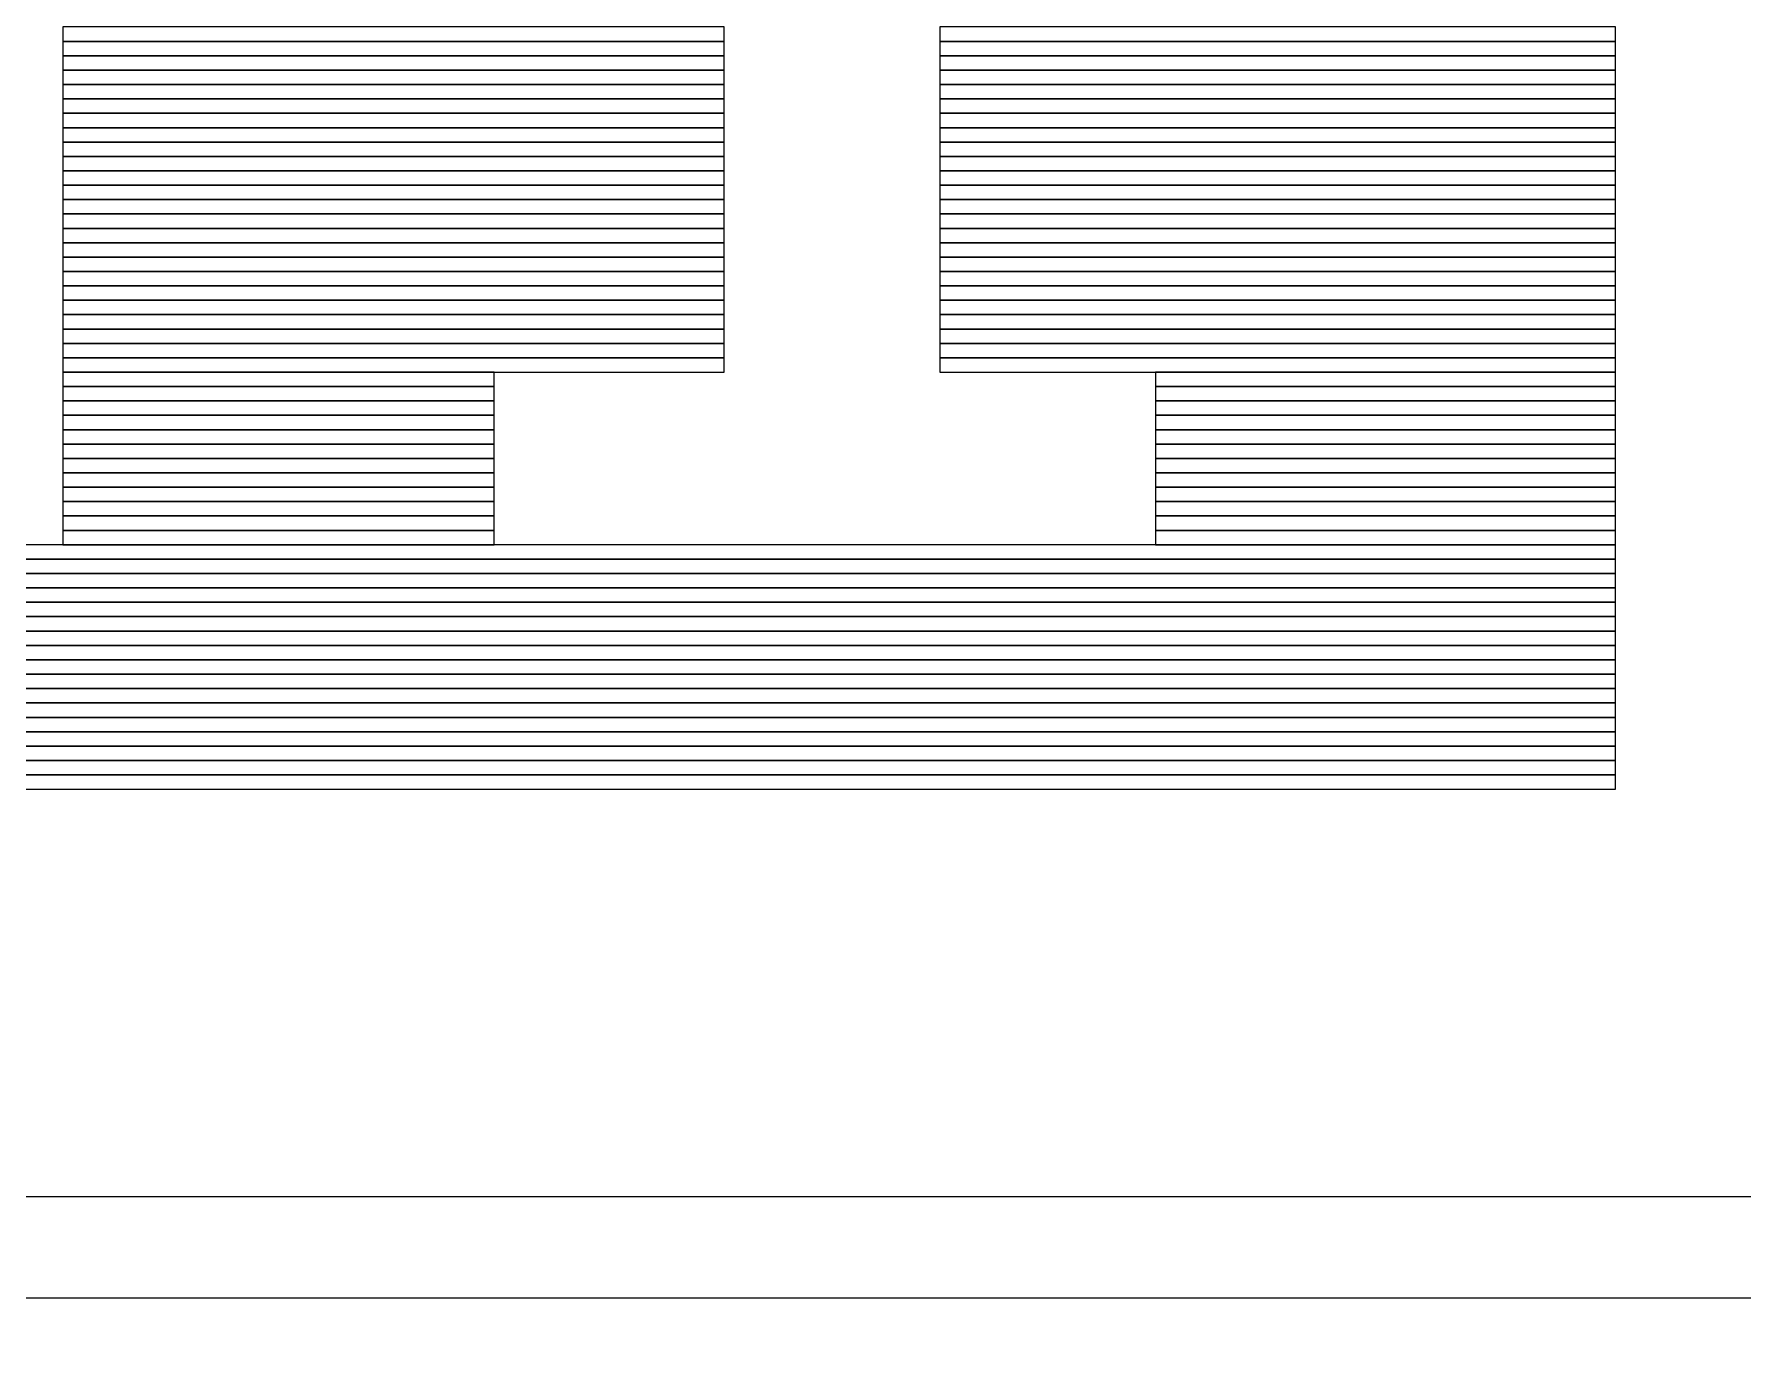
# Model space of a CAD drawing. Header units: millimetres. Extents: x -90 to 99, y -65 to 67.
# Drawn here: x 67.661 to 70.68, y -35.046 to -32.738 of the extents above; entities that cross this region are included whole.
import ezdxf

# ---------------------------------------------------------------- set-up
doc = ezdxf.new("R2010")
doc.units = ezdxf.units.MM
doc.header["$MEASUREMENT"] = 0
for name, color, linetype in [('BG_OUTLINE', 7, 'Continuous'), ('MA_PEN3', 7, 'Continuous'), ('PG_SILKSCREEN_TOP', 7, 'Continuous')]:
    doc.layers.add(name, color=color, linetype=linetype)

msp = doc.modelspace()

# ---------------------------------------------------------------- linework, layer by layer
at = {"layer": 'BG_OUTLINE', "color": 3, "lineweight": 9}
msp.add_open_spline([(-71.7269, -61.8795), (-71.7269, -61.8795), (-71.7343, 42.2681), (-71.7343, 42.2681), (-71.7343, 42.2681), (-71.7348, 43.0066), (-71.4419, 43.715), (-70.92, 44.2375), (-70.92, 44.2375), (-70.3982, 44.76), (-69.6866, 45.0538), (-68.9482, 45.0543), (-68.9482, 45.0543), (-68.9482, 45.0543), (75.2046, 45.0543), (75.2046, 45.0543), (75.2046, 45.0543), (76.8319, 45.0552), (78.1763, 43.7805), (78.2661, 42.1556), (78.2661, 42.1556), (78.2661, 42.1556), (78.2661, 31.2814), (78.2661, 31.2814), (78.2661, 31.2814), (78.2661, 31.2814), (72.2646, 31.2814), (72.2646, 31.2814), (72.2646, 31.2814), (72.2646, 31.2814), (72.2646, 26.9814), (72.2646, 26.9814), (72.2646, 26.9814), (72.2646, 26.9814), (78.2661, 26.9814), (78.2661, 26.9814), (78.2661, 26.9814), (78.2661, 26.9814), (78.2661, 18.6553), (78.2661, 18.6553), (78.2661, 18.6553), (78.2661, 18.6553), (72.2496, 18.6553), (72.2496, 18.6553), (72.2496, 18.6553), (72.2496, 18.6553), (72.2496, 14.3553), (72.2496, 14.3553), (72.2496, 14.3553), (72.2496, 14.3553), (78.2661, 14.3553), (78.2661, 14.3553), (78.2661, 14.3553), (78.2661, 14.3553), (78.2661, 9.255), (78.2661, 9.255), (78.2661, 9.255), (78.2661, 9.255), (72.2648, 9.255), (72.2648, 9.255), (72.2648, 9.255), (72.2648, 9.255), (72.2648, 4.955), (72.2648, 4.955), (72.2648, 4.955), (72.2648, 4.955), (78.2661, 4.955), (78.2661, 4.955), (78.2661, 4.955), (78.2661, 4.955), (78.2661, -3.3762), (78.2661, -3.3762), (78.2661, -3.3762), (78.2661, -3.3762), (72.2445, -3.3762), (72.2445, -3.3762), (72.2445, -3.3762), (72.2445, -3.3762), (72.2445, -7.6762), (72.2445, -7.6762), (72.2445, -7.6762), (72.2445, -7.6762), (78.2661, -7.6762), (78.2661, -7.6762), (78.2661, -7.6762), (78.2661, -7.6762), (78.2661, -12.7615), (78.2661, -12.7615), (78.2661, -12.7615), (78.2661, -12.7615), (72.2651, -12.7615), (72.2651, -12.7615), (72.2651, -12.7615), (72.2651, -12.7615), (72.2651, -17.0615), (72.2651, -17.0615), (72.2651, -17.0615), (72.2651, -17.0615), (78.2661, -17.0615), (78.2661, -17.0615), (78.2661, -17.0615), (78.2661, -17.0615), (78.2661, -25.4097), (78.2661, -25.4097), (78.2661, -25.4097), (78.2661, -25.4097), (72.2656, -25.4097), (72.2656, -25.4097), (72.2656, -25.4097), (72.2656, -25.4097), (72.2656, -29.7097), (72.2656, -29.7097), (72.2656, -29.7097), (72.2656, -29.7097), (78.2661, -29.7097), (78.2661, -29.7097), (78.2661, -29.7097), (78.2661, -29.7097), (78.2661, -34.793), (78.2661, -34.793), (78.2661, -34.793), (78.2661, -34.793), (72.2679, -34.793), (72.2679, -34.793), (72.2679, -34.793), (72.2679, -34.793), (72.2679, -39.0929), (72.2679, -39.0929), (72.2679, -39.0929), (72.2679, -39.0929), (78.2661, -39.0929), (78.2661, -39.0929), (78.2661, -39.0929), (78.2661, -39.0929), (78.2661, -47.4269), (78.2661, -47.4269), (78.2661, -47.4269), (78.2661, -47.4269), (72.2679, -47.4269), (72.2679, -47.4269), (72.2679, -47.4269), (72.2679, -47.4269), (72.2679, -51.7269), (72.2679, -51.7269), (72.2679, -51.7269), (72.2679, -51.7269), (78.2661, -51.7269), (78.2661, -51.7269), (78.2661, -51.7269), (78.2661, -51.7269), (78.2661, -51.8138), (78.2661, -51.8138), (78.2661, -51.8138), (78.2661, -51.8138), (78.2656, -61.8468), (78.2656, -61.8468), (78.2656, -61.8468), (78.2661, -62.6669), (77.9407, -63.4536), (77.3612, -64.0339), (77.3612, -64.0339), (76.7817, -64.6142), (75.9915, -64.9405), (75.1713, -64.941), (75.1713, -64.941), (75.1713, -64.941), (-68.6609, -64.9456), (-68.6609, -64.9456), (-68.6609, -64.9456), (-69.4735, -64.9461), (-70.2531, -64.6237), (-70.8281, -64.0495), (-70.8281, -64.0495), (-71.4031, -63.4752), (-71.7264, -62.6922), (-71.7269, -61.8795)], degree=3, knots=[0, 0, 0, 0, 0.022727, 0.022727, 0.022727, 0.022727, 0.045455, 0.045455, 0.045455, 0.045455, 0.068182, 0.068182, 0.068182, 0.068182, 0.090909, 0.090909, 0.090909, 0.090909, 0.113636, 0.113636, 0.113636, 0.113636, 0.136364, 0.136364, 0.136364, 0.136364, 0.159091, 0.159091, 0.159091, 0.159091, 0.181818, 0.181818, 0.181818, 0.181818, 0.204545, 0.204545, 0.204545, 0.204545, 0.227273, 0.227273, 0.227273, 0.227273, 0.25, 0.25, 0.25, 0.25, 0.272727, 0.272727, 0.272727, 0.272727, 0.295455, 0.295455, 0.295455, 0.295455, 0.318182, 0.318182, 0.318182, 0.318182, 0.340909, 0.340909, 0.340909, 0.340909, 0.363636, 0.363636, 0.363636, 0.363636, 0.386364, 0.386364, 0.386364, 0.386364, 0.409091, 0.409091, 0.409091, 0.409091, 0.431818, 0.431818, 0.431818, 0.431818, 0.454545, 0.454545, 0.454545, 0.454545, 0.477273, 0.477273, 0.477273, 0.477273, 0.5, 0.5, 0.5, 0.5, 0.522727, 0.522727, 0.522727, 0.522727, 0.545455, 0.545455, 0.545455, 0.545455, 0.568182, 0.568182, 0.568182, 0.568182, 0.590909, 0.590909, 0.590909, 0.590909, 0.613636, 0.613636, 0.613636, 0.613636, 0.636364, 0.636364, 0.636364, 0.636364, 0.659091, 0.659091, 0.659091, 0.659091, 0.681818, 0.681818, 0.681818, 0.681818, 0.704545, 0.704545, 0.704545, 0.704545, 0.727273, 0.727273, 0.727273, 0.727273, 0.75, 0.75, 0.75, 0.75, 0.772727, 0.772727, 0.772727, 0.772727, 0.795455, 0.795455, 0.795455, 0.795455, 0.818182, 0.818182, 0.818182, 0.818182, 0.840909, 0.840909, 0.840909, 0.840909, 0.863636, 0.863636, 0.863636, 0.863636, 0.886364, 0.886364, 0.886364, 0.886364, 0.909091, 0.909091, 0.909091, 0.909091, 0.931818, 0.931818, 0.931818, 0.931818, 0.954545, 0.954545, 0.954545, 0.954545, 0.977273, 0.977273, 0.977273, 0.977273, 1, 1, 1, 1], dxfattribs=at)
at = {"layer": 'MA_PEN3', "color": 5, "lineweight": 9}
for points in [[(67.7116, -32.7511), (67.7116, -32.7511), (67.7116, -32.7257), (67.7116, -32.7257), (67.7116, -32.7257), (67.7116, -32.7257), (68.8799, -32.7257), (68.8799, -32.7257), (68.8799, -32.7257), (68.8799, -32.7257), (68.8799, -32.7511), (68.8799, -32.7511), (68.8799, -32.7511), (68.8799, -32.7511), (67.7116, -32.7511), (67.7116, -32.7511)], [(69.2609, -32.7511), (69.2609, -32.7511), (69.2609, -32.7257), (69.2609, -32.7257), (69.2609, -32.7257), (69.2609, -32.7257), (70.4548, -32.7257), (70.4548, -32.7257), (70.4548, -32.7257), (70.4548, -32.7257), (70.4548, -32.7511), (70.4548, -32.7511), (70.4548, -32.7511), (70.4548, -32.7511), (69.2609, -32.7511), (69.2609, -32.7511)], [(67.7116, -32.7765), (67.7116, -32.7765), (67.7116, -32.7511), (67.7116, -32.7511), (67.7116, -32.7511), (67.7116, -32.7511), (68.8799, -32.7511), (68.8799, -32.7511), (68.8799, -32.7511), (68.8799, -32.7511), (68.8799, -32.7765), (68.8799, -32.7765), (68.8799, -32.7765), (68.8799, -32.7765), (67.7116, -32.7765), (67.7116, -32.7765)], [(67.7116, -32.8019), (67.7116, -32.8019), (67.7116, -32.7765), (67.7116, -32.7765), (67.7116, -32.7765), (67.7116, -32.7765), (68.8799, -32.7765), (68.8799, -32.7765), (68.8799, -32.7765), (68.8799, -32.7765), (68.8799, -32.8019), (68.8799, -32.8019), (68.8799, -32.8019), (68.8799, -32.8019), (67.7116, -32.8019), (67.7116, -32.8019)], [(69.2609, -32.7765), (69.2609, -32.7765), (69.2609, -32.7511), (69.2609, -32.7511), (69.2609, -32.7511), (69.2609, -32.7511), (70.4548, -32.7511), (70.4548, -32.7511), (70.4548, -32.7511), (70.4548, -32.7511), (70.4548, -32.7765), (70.4548, -32.7765), (70.4548, -32.7765), (70.4548, -32.7765), (69.2609, -32.7765), (69.2609, -32.7765)], [(69.2609, -32.8019), (69.2609, -32.8019), (69.2609, -32.7765), (69.2609, -32.7765), (69.2609, -32.7765), (69.2609, -32.7765), (70.4548, -32.7765), (70.4548, -32.7765), (70.4548, -32.7765), (70.4548, -32.7765), (70.4548, -32.8019), (70.4548, -32.8019), (70.4548, -32.8019), (70.4548, -32.8019), (69.2609, -32.8019), (69.2609, -32.8019)], [(67.7116, -32.8273), (67.7116, -32.8273), (67.7116, -32.8019), (67.7116, -32.8019), (67.7116, -32.8019), (67.7116, -32.8019), (68.8799, -32.8019), (68.8799, -32.8019), (68.8799, -32.8019), (68.8799, -32.8019), (68.8799, -32.8273), (68.8799, -32.8273), (68.8799, -32.8273), (68.8799, -32.8273), (67.7116, -32.8273), (67.7116, -32.8273)], [(69.2609, -32.8273), (69.2609, -32.8273), (69.2609, -32.8019), (69.2609, -32.8019), (69.2609, -32.8019), (69.2609, -32.8019), (70.4548, -32.8019), (70.4548, -32.8019), (70.4548, -32.8019), (70.4548, -32.8019), (70.4548, -32.8273), (70.4548, -32.8273), (70.4548, -32.8273), (70.4548, -32.8273), (69.2609, -32.8273), (69.2609, -32.8273)], [(67.7116, -32.8527), (67.7116, -32.8527), (67.7116, -32.8273), (67.7116, -32.8273), (67.7116, -32.8273), (67.7116, -32.8273), (68.8799, -32.8273), (68.8799, -32.8273), (68.8799, -32.8273), (68.8799, -32.8273), (68.8799, -32.8527), (68.8799, -32.8527), (68.8799, -32.8527), (68.8799, -32.8527), (67.7116, -32.8527), (67.7116, -32.8527)], [(69.2609, -32.8527), (69.2609, -32.8527), (69.2609, -32.8273), (69.2609, -32.8273), (69.2609, -32.8273), (69.2609, -32.8273), (70.4548, -32.8273), (70.4548, -32.8273), (70.4548, -32.8273), (70.4548, -32.8273), (70.4548, -32.8527), (70.4548, -32.8527), (70.4548, -32.8527), (70.4548, -32.8527), (69.2609, -32.8527), (69.2609, -32.8527)], [(67.7116, -32.8781), (67.7116, -32.8781), (67.7116, -32.8527), (67.7116, -32.8527), (67.7116, -32.8527), (67.7116, -32.8527), (68.8799, -32.8527), (68.8799, -32.8527), (68.8799, -32.8527), (68.8799, -32.8527), (68.8799, -32.8781), (68.8799, -32.8781), (68.8799, -32.8781), (68.8799, -32.8781), (67.7116, -32.8781), (67.7116, -32.8781)], [(69.2609, -32.8781), (69.2609, -32.8781), (69.2609, -32.8527), (69.2609, -32.8527), (69.2609, -32.8527), (69.2609, -32.8527), (70.4548, -32.8527), (70.4548, -32.8527), (70.4548, -32.8527), (70.4548, -32.8527), (70.4548, -32.8781), (70.4548, -32.8781), (70.4548, -32.8781), (70.4548, -32.8781), (69.2609, -32.8781), (69.2609, -32.8781)], [(67.7116, -32.9035), (67.7116, -32.9035), (67.7116, -32.8781), (67.7116, -32.8781), (67.7116, -32.8781), (67.7116, -32.8781), (68.8799, -32.8781), (68.8799, -32.8781), (68.8799, -32.8781), (68.8799, -32.8781), (68.8799, -32.9035), (68.8799, -32.9035), (68.8799, -32.9035), (68.8799, -32.9035), (67.7116, -32.9035), (67.7116, -32.9035)], [(69.2609, -32.9035), (69.2609, -32.9035), (69.2609, -32.8781), (69.2609, -32.8781), (69.2609, -32.8781), (69.2609, -32.8781), (70.4548, -32.8781), (70.4548, -32.8781), (70.4548, -32.8781), (70.4548, -32.8781), (70.4548, -32.9035), (70.4548, -32.9035), (70.4548, -32.9035), (70.4548, -32.9035), (69.2609, -32.9035), (69.2609, -32.9035)], [(67.7116, -32.9289), (67.7116, -32.9289), (67.7116, -32.9035), (67.7116, -32.9035), (67.7116, -32.9035), (67.7116, -32.9035), (68.8799, -32.9035), (68.8799, -32.9035), (68.8799, -32.9035), (68.8799, -32.9035), (68.8799, -32.9289), (68.8799, -32.9289), (68.8799, -32.9289), (68.8799, -32.9289), (67.7116, -32.9289), (67.7116, -32.9289)], [(67.7116, -32.9543), (67.7116, -32.9543), (67.7116, -32.9289), (67.7116, -32.9289), (67.7116, -32.9289), (67.7116, -32.9289), (68.8799, -32.9289), (68.8799, -32.9289), (68.8799, -32.9289), (68.8799, -32.9289), (68.8799, -32.9543), (68.8799, -32.9543), (68.8799, -32.9543), (68.8799, -32.9543), (67.7116, -32.9543), (67.7116, -32.9543)], [(69.2609, -32.9289), (69.2609, -32.9289), (69.2609, -32.9035), (69.2609, -32.9035), (69.2609, -32.9035), (69.2609, -32.9035), (70.4548, -32.9035), (70.4548, -32.9035), (70.4548, -32.9035), (70.4548, -32.9035), (70.4548, -32.9289), (70.4548, -32.9289), (70.4548, -32.9289), (70.4548, -32.9289), (69.2609, -32.9289), (69.2609, -32.9289)], [(69.2609, -32.9543), (69.2609, -32.9543), (69.2609, -32.9289), (69.2609, -32.9289), (69.2609, -32.9289), (69.2609, -32.9289), (70.4548, -32.9289), (70.4548, -32.9289), (70.4548, -32.9289), (70.4548, -32.9289), (70.4548, -32.9543), (70.4548, -32.9543), (70.4548, -32.9543), (70.4548, -32.9543), (69.2609, -32.9543), (69.2609, -32.9543)], [(67.7116, -32.9797), (67.7116, -32.9797), (67.7116, -32.9543), (67.7116, -32.9543), (67.7116, -32.9543), (67.7116, -32.9543), (68.8799, -32.9543), (68.8799, -32.9543), (68.8799, -32.9543), (68.8799, -32.9543), (68.8799, -32.9797), (68.8799, -32.9797), (68.8799, -32.9797), (68.8799, -32.9797), (67.7116, -32.9797), (67.7116, -32.9797)], [(69.2609, -32.9797), (69.2609, -32.9797), (69.2609, -32.9543), (69.2609, -32.9543), (69.2609, -32.9543), (69.2609, -32.9543), (70.4548, -32.9543), (70.4548, -32.9543), (70.4548, -32.9543), (70.4548, -32.9543), (70.4548, -32.9797), (70.4548, -32.9797), (70.4548, -32.9797), (70.4548, -32.9797), (69.2609, -32.9797), (69.2609, -32.9797)], [(67.7116, -33.0051), (67.7116, -33.0051), (67.7116, -32.9797), (67.7116, -32.9797), (67.7116, -32.9797), (67.7116, -32.9797), (68.8799, -32.9797), (68.8799, -32.9797), (68.8799, -32.9797), (68.8799, -32.9797), (68.8799, -33.0051), (68.8799, -33.0051), (68.8799, -33.0051), (68.8799, -33.0051), (67.7116, -33.0051), (67.7116, -33.0051)], [(69.2609, -33.0051), (69.2609, -33.0051), (69.2609, -32.9797), (69.2609, -32.9797), (69.2609, -32.9797), (69.2609, -32.9797), (70.4548, -32.9797), (70.4548, -32.9797), (70.4548, -32.9797), (70.4548, -32.9797), (70.4548, -33.0051), (70.4548, -33.0051), (70.4548, -33.0051), (70.4548, -33.0051), (69.2609, -33.0051), (69.2609, -33.0051)], [(67.7116, -33.0305), (67.7116, -33.0305), (67.7116, -33.0051), (67.7116, -33.0051), (67.7116, -33.0051), (67.7116, -33.0051), (68.8799, -33.0051), (68.8799, -33.0051), (68.8799, -33.0051), (68.8799, -33.0051), (68.8799, -33.0305), (68.8799, -33.0305), (68.8799, -33.0305), (68.8799, -33.0305), (67.7116, -33.0305), (67.7116, -33.0305)], [(69.2609, -33.0305), (69.2609, -33.0305), (69.2609, -33.0051), (69.2609, -33.0051), (69.2609, -33.0051), (69.2609, -33.0051), (70.4548, -33.0051), (70.4548, -33.0051), (70.4548, -33.0051), (70.4548, -33.0051), (70.4548, -33.0305), (70.4548, -33.0305), (70.4548, -33.0305), (70.4548, -33.0305), (69.2609, -33.0305), (69.2609, -33.0305)], [(67.7116, -33.0559), (67.7116, -33.0559), (67.7116, -33.0305), (67.7116, -33.0305), (67.7116, -33.0305), (67.7116, -33.0305), (68.8799, -33.0305), (68.8799, -33.0305), (68.8799, -33.0305), (68.8799, -33.0305), (68.8799, -33.0559), (68.8799, -33.0559), (68.8799, -33.0559), (68.8799, -33.0559), (67.7116, -33.0559), (67.7116, -33.0559)], [(69.2609, -33.0559), (69.2609, -33.0559), (69.2609, -33.0305), (69.2609, -33.0305), (69.2609, -33.0305), (69.2609, -33.0305), (70.4548, -33.0305), (70.4548, -33.0305), (70.4548, -33.0305), (70.4548, -33.0305), (70.4548, -33.0559), (70.4548, -33.0559), (70.4548, -33.0559), (70.4548, -33.0559), (69.2609, -33.0559), (69.2609, -33.0559)], [(67.7116, -33.0813), (67.7116, -33.0813), (67.7116, -33.0559), (67.7116, -33.0559), (67.7116, -33.0559), (67.7116, -33.0559), (68.8799, -33.0559), (68.8799, -33.0559), (68.8799, -33.0559), (68.8799, -33.0559), (68.8799, -33.0813), (68.8799, -33.0813), (68.8799, -33.0813), (68.8799, -33.0813), (67.7116, -33.0813), (67.7116, -33.0813)], [(67.7116, -33.1067), (67.7116, -33.1067), (67.7116, -33.0813), (67.7116, -33.0813), (67.7116, -33.0813), (67.7116, -33.0813), (68.8799, -33.0813), (68.8799, -33.0813), (68.8799, -33.0813), (68.8799, -33.0813), (68.8799, -33.1067), (68.8799, -33.1067), (68.8799, -33.1067), (68.8799, -33.1067), (67.7116, -33.1067), (67.7116, -33.1067)], [(69.2609, -33.0813), (69.2609, -33.0813), (69.2609, -33.0559), (69.2609, -33.0559), (69.2609, -33.0559), (69.2609, -33.0559), (70.4548, -33.0559), (70.4548, -33.0559), (70.4548, -33.0559), (70.4548, -33.0559), (70.4548, -33.0813), (70.4548, -33.0813), (70.4548, -33.0813), (70.4548, -33.0813), (69.2609, -33.0813), (69.2609, -33.0813)], [(69.2609, -33.1067), (69.2609, -33.1067), (69.2609, -33.0813), (69.2609, -33.0813), (69.2609, -33.0813), (69.2609, -33.0813), (70.4548, -33.0813), (70.4548, -33.0813), (70.4548, -33.0813), (70.4548, -33.0813), (70.4548, -33.1067), (70.4548, -33.1067), (70.4548, -33.1067), (70.4548, -33.1067), (69.2609, -33.1067), (69.2609, -33.1067)], [(67.7116, -33.1321), (67.7116, -33.1321), (67.7116, -33.1067), (67.7116, -33.1067), (67.7116, -33.1067), (67.7116, -33.1067), (68.8799, -33.1067), (68.8799, -33.1067), (68.8799, -33.1067), (68.8799, -33.1067), (68.8799, -33.1321), (68.8799, -33.1321), (68.8799, -33.1321), (68.8799, -33.1321), (67.7116, -33.1321), (67.7116, -33.1321)], [(69.2609, -33.1321), (69.2609, -33.1321), (69.2609, -33.1067), (69.2609, -33.1067), (69.2609, -33.1067), (69.2609, -33.1067), (70.4548, -33.1067), (70.4548, -33.1067), (70.4548, -33.1067), (70.4548, -33.1067), (70.4548, -33.1321), (70.4548, -33.1321), (70.4548, -33.1321), (70.4548, -33.1321), (69.2609, -33.1321), (69.2609, -33.1321)], [(67.7116, -33.1575), (67.7116, -33.1575), (67.7116, -33.1321), (67.7116, -33.1321), (67.7116, -33.1321), (67.7116, -33.1321), (68.8799, -33.1321), (68.8799, -33.1321), (68.8799, -33.1321), (68.8799, -33.1321), (68.8799, -33.1575), (68.8799, -33.1575), (68.8799, -33.1575), (68.8799, -33.1575), (67.7116, -33.1575), (67.7116, -33.1575)], [(69.2609, -33.1575), (69.2609, -33.1575), (69.2609, -33.1321), (69.2609, -33.1321), (69.2609, -33.1321), (69.2609, -33.1321), (70.4548, -33.1321), (70.4548, -33.1321), (70.4548, -33.1321), (70.4548, -33.1321), (70.4548, -33.1575), (70.4548, -33.1575), (70.4548, -33.1575), (70.4548, -33.1575), (69.2609, -33.1575), (69.2609, -33.1575)], [(67.7116, -33.1829), (67.7116, -33.1829), (67.7116, -33.1575), (67.7116, -33.1575), (67.7116, -33.1575), (67.7116, -33.1575), (68.8799, -33.1575), (68.8799, -33.1575), (68.8799, -33.1575), (68.8799, -33.1575), (68.8799, -33.1829), (68.8799, -33.1829), (68.8799, -33.1829), (68.8799, -33.1829), (67.7116, -33.1829), (67.7116, -33.1829)], [(69.2609, -33.1829), (69.2609, -33.1829), (69.2609, -33.1575), (69.2609, -33.1575), (69.2609, -33.1575), (69.2609, -33.1575), (70.4548, -33.1575), (70.4548, -33.1575), (70.4548, -33.1575), (70.4548, -33.1575), (70.4548, -33.1829), (70.4548, -33.1829), (70.4548, -33.1829), (70.4548, -33.1829), (69.2609, -33.1829), (69.2609, -33.1829)], [(67.7116, -33.2083), (67.7116, -33.2083), (67.7116, -33.1829), (67.7116, -33.1829), (67.7116, -33.1829), (67.7116, -33.1829), (68.8799, -33.1829), (68.8799, -33.1829), (68.8799, -33.1829), (68.8799, -33.1829), (68.8799, -33.2083), (68.8799, -33.2083), (68.8799, -33.2083), (68.8799, -33.2083), (67.7116, -33.2083), (67.7116, -33.2083)], [(69.2609, -33.2083), (69.2609, -33.2083), (69.2609, -33.1829), (69.2609, -33.1829), (69.2609, -33.1829), (69.2609, -33.1829), (70.4548, -33.1829), (70.4548, -33.1829), (70.4548, -33.1829), (70.4548, -33.1829), (70.4548, -33.2083), (70.4548, -33.2083), (70.4548, -33.2083), (70.4548, -33.2083), (69.2609, -33.2083), (69.2609, -33.2083)], [(67.7116, -33.2337), (67.7116, -33.2337), (67.7116, -33.2083), (67.7116, -33.2083), (67.7116, -33.2083), (67.7116, -33.2083), (68.8799, -33.2083), (68.8799, -33.2083), (68.8799, -33.2083), (68.8799, -33.2083), (68.8799, -33.2337), (68.8799, -33.2337), (68.8799, -33.2337), (68.8799, -33.2337), (67.7116, -33.2337), (67.7116, -33.2337)], [(69.2609, -33.2337), (69.2609, -33.2337), (69.2609, -33.2083), (69.2609, -33.2083), (69.2609, -33.2083), (69.2609, -33.2083), (70.4548, -33.2083), (70.4548, -33.2083), (70.4548, -33.2083), (70.4548, -33.2083), (70.4548, -33.2337), (70.4548, -33.2337), (70.4548, -33.2337), (70.4548, -33.2337), (69.2609, -33.2337), (69.2609, -33.2337)], [(67.7116, -33.2591), (67.7116, -33.2591), (67.7116, -33.2337), (67.7116, -33.2337), (67.7116, -33.2337), (67.7116, -33.2337), (68.8799, -33.2337), (68.8799, -33.2337), (68.8799, -33.2337), (68.8799, -33.2337), (68.8799, -33.2591), (68.8799, -33.2591), (68.8799, -33.2591), (68.8799, -33.2591), (67.7116, -33.2591), (67.7116, -33.2591)], [(67.7116, -33.2845), (67.7116, -33.2845), (67.7116, -33.2591), (67.7116, -33.2591), (67.7116, -33.2591), (67.7116, -33.2591), (68.8799, -33.2591), (68.8799, -33.2591), (68.8799, -33.2591), (68.8799, -33.2591), (68.8799, -33.2845), (68.8799, -33.2845), (68.8799, -33.2845), (68.8799, -33.2845), (67.7116, -33.2845), (67.7116, -33.2845)], [(69.2609, -33.2591), (69.2609, -33.2591), (69.2609, -33.2337), (69.2609, -33.2337), (69.2609, -33.2337), (69.2609, -33.2337), (70.4548, -33.2337), (70.4548, -33.2337), (70.4548, -33.2337), (70.4548, -33.2337), (70.4548, -33.2591), (70.4548, -33.2591), (70.4548, -33.2591), (70.4548, -33.2591), (69.2609, -33.2591), (69.2609, -33.2591)], [(69.2609, -33.2845), (69.2609, -33.2845), (69.2609, -33.2591), (69.2609, -33.2591), (69.2609, -33.2591), (69.2609, -33.2591), (70.4548, -33.2591), (70.4548, -33.2591), (70.4548, -33.2591), (70.4548, -33.2591), (70.4548, -33.2845), (70.4548, -33.2845), (70.4548, -33.2845), (70.4548, -33.2845), (69.2609, -33.2845), (69.2609, -33.2845)], [(67.7116, -33.3099), (67.7116, -33.3099), (67.7116, -33.2845), (67.7116, -33.2845), (67.7116, -33.2845), (67.7116, -33.2845), (68.8799, -33.2845), (68.8799, -33.2845), (68.8799, -33.2845), (68.8799, -33.2845), (68.8799, -33.3099), (68.8799, -33.3099), (68.8799, -33.3099), (68.8799, -33.3099), (67.7116, -33.3099), (67.7116, -33.3099)], [(69.2609, -33.3099), (69.2609, -33.3099), (69.2609, -33.2845), (69.2609, -33.2845), (69.2609, -33.2845), (69.2609, -33.2845), (70.4548, -33.2845), (70.4548, -33.2845), (70.4548, -33.2845), (70.4548, -33.2845), (70.4548, -33.3099), (70.4548, -33.3099), (70.4548, -33.3099), (70.4548, -33.3099), (69.2609, -33.3099), (69.2609, -33.3099)], [(67.7116, -33.3353), (67.7116, -33.3353), (67.7116, -33.3099), (67.7116, -33.3099), (67.7116, -33.3099), (67.7116, -33.3099), (68.8799, -33.3099), (68.8799, -33.3099), (68.8799, -33.3099), (68.8799, -33.3099), (68.8799, -33.3353), (68.8799, -33.3353), (68.8799, -33.3353), (68.8799, -33.3353), (67.7116, -33.3353), (67.7116, -33.3353)], [(69.2609, -33.3353), (69.2609, -33.3353), (69.2609, -33.3099), (69.2609, -33.3099), (69.2609, -33.3099), (69.2609, -33.3099), (70.4548, -33.3099), (70.4548, -33.3099), (70.4548, -33.3099), (70.4548, -33.3099), (70.4548, -33.3353), (70.4548, -33.3353), (70.4548, -33.3353), (70.4548, -33.3353), (69.2609, -33.3353), (69.2609, -33.3353)], [(67.7116, -33.3607), (67.7116, -33.3607), (67.7116, -33.3353), (67.7116, -33.3353), (67.7116, -33.3353), (67.7116, -33.3353), (68.4736, -33.3353), (68.4736, -33.3353), (68.4736, -33.3353), (68.4736, -33.3353), (68.4736, -33.3607), (68.4736, -33.3607), (68.4736, -33.3607), (68.4736, -33.3607), (67.7116, -33.3607), (67.7116, -33.3607)], [(69.6419, -33.3607), (69.6419, -33.3607), (69.6419, -33.3353), (69.6419, -33.3353), (69.6419, -33.3353), (69.6419, -33.3353), (70.4548, -33.3353), (70.4548, -33.3353), (70.4548, -33.3353), (70.4548, -33.3353), (70.4548, -33.3607), (70.4548, -33.3607), (70.4548, -33.3607), (70.4548, -33.3607), (69.6419, -33.3607), (69.6419, -33.3607)], [(67.7116, -33.3861), (67.7116, -33.3861), (67.7116, -33.3607), (67.7116, -33.3607), (67.7116, -33.3607), (67.7116, -33.3607), (68.4736, -33.3607), (68.4736, -33.3607), (68.4736, -33.3607), (68.4736, -33.3607), (68.4736, -33.3861), (68.4736, -33.3861), (68.4736, -33.3861), (68.4736, -33.3861), (67.7116, -33.3861), (67.7116, -33.3861)], [(69.6419, -33.3861), (69.6419, -33.3861), (69.6419, -33.3607), (69.6419, -33.3607), (69.6419, -33.3607), (69.6419, -33.3607), (70.4548, -33.3607), (70.4548, -33.3607), (70.4548, -33.3607), (70.4548, -33.3607), (70.4548, -33.3861), (70.4548, -33.3861), (70.4548, -33.3861), (70.4548, -33.3861), (69.6419, -33.3861), (69.6419, -33.3861)], [(67.7116, -33.4115), (67.7116, -33.4115), (67.7116, -33.3861), (67.7116, -33.3861), (67.7116, -33.3861), (67.7116, -33.3861), (68.4736, -33.3861), (68.4736, -33.3861), (68.4736, -33.3861), (68.4736, -33.3861), (68.4736, -33.4115), (68.4736, -33.4115), (68.4736, -33.4115), (68.4736, -33.4115), (67.7116, -33.4115), (67.7116, -33.4115)], [(67.7116, -33.4369), (67.7116, -33.4369), (67.7116, -33.4115), (67.7116, -33.4115), (67.7116, -33.4115), (67.7116, -33.4115), (68.4736, -33.4115), (68.4736, -33.4115), (68.4736, -33.4115), (68.4736, -33.4115), (68.4736, -33.4369), (68.4736, -33.4369), (68.4736, -33.4369), (68.4736, -33.4369), (67.7116, -33.4369), (67.7116, -33.4369)], [(69.6419, -33.4115), (69.6419, -33.4115), (69.6419, -33.3861), (69.6419, -33.3861), (69.6419, -33.3861), (69.6419, -33.3861), (70.4548, -33.3861), (70.4548, -33.3861), (70.4548, -33.3861), (70.4548, -33.3861), (70.4548, -33.4115), (70.4548, -33.4115), (70.4548, -33.4115), (70.4548, -33.4115), (69.6419, -33.4115), (69.6419, -33.4115)], [(69.6419, -33.4369), (69.6419, -33.4369), (69.6419, -33.4115), (69.6419, -33.4115), (69.6419, -33.4115), (69.6419, -33.4115), (70.4548, -33.4115), (70.4548, -33.4115), (70.4548, -33.4115), (70.4548, -33.4115), (70.4548, -33.4369), (70.4548, -33.4369), (70.4548, -33.4369), (70.4548, -33.4369), (69.6419, -33.4369), (69.6419, -33.4369)], [(67.7116, -33.4623), (67.7116, -33.4623), (67.7116, -33.4369), (67.7116, -33.4369), (67.7116, -33.4369), (67.7116, -33.4369), (68.4736, -33.4369), (68.4736, -33.4369), (68.4736, -33.4369), (68.4736, -33.4369), (68.4736, -33.4623), (68.4736, -33.4623), (68.4736, -33.4623), (68.4736, -33.4623), (67.7116, -33.4623), (67.7116, -33.4623)], [(69.6419, -33.4623), (69.6419, -33.4623), (69.6419, -33.4369), (69.6419, -33.4369), (69.6419, -33.4369), (69.6419, -33.4369), (70.4548, -33.4369), (70.4548, -33.4369), (70.4548, -33.4369), (70.4548, -33.4369), (70.4548, -33.4623), (70.4548, -33.4623), (70.4548, -33.4623), (70.4548, -33.4623), (69.6419, -33.4623), (69.6419, -33.4623)], [(67.7116, -33.4877), (67.7116, -33.4877), (67.7116, -33.4623), (67.7116, -33.4623), (67.7116, -33.4623), (67.7116, -33.4623), (68.4736, -33.4623), (68.4736, -33.4623), (68.4736, -33.4623), (68.4736, -33.4623), (68.4736, -33.4877), (68.4736, -33.4877), (68.4736, -33.4877), (68.4736, -33.4877), (67.7116, -33.4877), (67.7116, -33.4877)], [(69.6419, -33.4877), (69.6419, -33.4877), (69.6419, -33.4623), (69.6419, -33.4623), (69.6419, -33.4623), (69.6419, -33.4623), (70.4548, -33.4623), (70.4548, -33.4623), (70.4548, -33.4623), (70.4548, -33.4623), (70.4548, -33.4877), (70.4548, -33.4877), (70.4548, -33.4877), (70.4548, -33.4877), (69.6419, -33.4877), (69.6419, -33.4877)], [(67.7116, -33.5131), (67.7116, -33.5131), (67.7116, -33.4877), (67.7116, -33.4877), (67.7116, -33.4877), (67.7116, -33.4877), (68.4736, -33.4877), (68.4736, -33.4877), (68.4736, -33.4877), (68.4736, -33.4877), (68.4736, -33.5131), (68.4736, -33.5131), (68.4736, -33.5131), (68.4736, -33.5131), (67.7116, -33.5131), (67.7116, -33.5131)], [(69.6419, -33.5131), (69.6419, -33.5131), (69.6419, -33.4877), (69.6419, -33.4877), (69.6419, -33.4877), (69.6419, -33.4877), (70.4548, -33.4877), (70.4548, -33.4877), (70.4548, -33.4877), (70.4548, -33.4877), (70.4548, -33.5131), (70.4548, -33.5131), (70.4548, -33.5131), (70.4548, -33.5131), (69.6419, -33.5131), (69.6419, -33.5131)], [(67.7116, -33.5385), (67.7116, -33.5385), (67.7116, -33.5131), (67.7116, -33.5131), (67.7116, -33.5131), (67.7116, -33.5131), (68.4736, -33.5131), (68.4736, -33.5131), (68.4736, -33.5131), (68.4736, -33.5131), (68.4736, -33.5385), (68.4736, -33.5385), (68.4736, -33.5385), (68.4736, -33.5385), (67.7116, -33.5385), (67.7116, -33.5385)], [(69.6419, -33.5385), (69.6419, -33.5385), (69.6419, -33.5131), (69.6419, -33.5131), (69.6419, -33.5131), (69.6419, -33.5131), (70.4548, -33.5131), (70.4548, -33.5131), (70.4548, -33.5131), (70.4548, -33.5131), (70.4548, -33.5385), (70.4548, -33.5385), (70.4548, -33.5385), (70.4548, -33.5385), (69.6419, -33.5385), (69.6419, -33.5385)], [(67.7116, -33.5639), (67.7116, -33.5639), (67.7116, -33.5385), (67.7116, -33.5385), (67.7116, -33.5385), (67.7116, -33.5385), (68.4736, -33.5385), (68.4736, -33.5385), (68.4736, -33.5385), (68.4736, -33.5385), (68.4736, -33.5639), (68.4736, -33.5639), (68.4736, -33.5639), (68.4736, -33.5639), (67.7116, -33.5639), (67.7116, -33.5639)], [(67.7116, -33.5893), (67.7116, -33.5893), (67.7116, -33.5639), (67.7116, -33.5639), (67.7116, -33.5639), (67.7116, -33.5639), (68.4736, -33.5639), (68.4736, -33.5639), (68.4736, -33.5639), (68.4736, -33.5639), (68.4736, -33.5893), (68.4736, -33.5893), (68.4736, -33.5893), (68.4736, -33.5893), (67.7116, -33.5893), (67.7116, -33.5893)], [(69.6419, -33.5639), (69.6419, -33.5639), (69.6419, -33.5385), (69.6419, -33.5385), (69.6419, -33.5385), (69.6419, -33.5385), (70.4548, -33.5385), (70.4548, -33.5385), (70.4548, -33.5385), (70.4548, -33.5385), (70.4548, -33.5639), (70.4548, -33.5639), (70.4548, -33.5639), (70.4548, -33.5639), (69.6419, -33.5639), (69.6419, -33.5639)], [(69.6419, -33.5893), (69.6419, -33.5893), (69.6419, -33.5639), (69.6419, -33.5639), (69.6419, -33.5639), (69.6419, -33.5639), (70.4548, -33.5639), (70.4548, -33.5639), (70.4548, -33.5639), (70.4548, -33.5639), (70.4548, -33.5893), (70.4548, -33.5893), (70.4548, -33.5893), (70.4548, -33.5893), (69.6419, -33.5893), (69.6419, -33.5893)], [(67.7116, -33.6147), (67.7116, -33.6147), (67.7116, -33.5893), (67.7116, -33.5893), (67.7116, -33.5893), (67.7116, -33.5893), (68.4736, -33.5893), (68.4736, -33.5893), (68.4736, -33.5893), (68.4736, -33.5893), (68.4736, -33.6147), (68.4736, -33.6147), (68.4736, -33.6147), (68.4736, -33.6147), (67.7116, -33.6147), (67.7116, -33.6147)], [(69.6419, -33.6147), (69.6419, -33.6147), (69.6419, -33.5893), (69.6419, -33.5893), (69.6419, -33.5893), (69.6419, -33.5893), (70.4548, -33.5893), (70.4548, -33.5893), (70.4548, -33.5893), (70.4548, -33.5893), (70.4548, -33.6147), (70.4548, -33.6147), (70.4548, -33.6147), (70.4548, -33.6147), (69.6419, -33.6147), (69.6419, -33.6147)], [(67.7116, -33.6401), (67.7116, -33.6401), (67.7116, -33.6147), (67.7116, -33.6147), (67.7116, -33.6147), (67.7116, -33.6147), (68.4736, -33.6147), (68.4736, -33.6147), (68.4736, -33.6147), (68.4736, -33.6147), (68.4736, -33.6401), (68.4736, -33.6401), (68.4736, -33.6401), (68.4736, -33.6401), (67.7116, -33.6401), (67.7116, -33.6401)], [(69.6419, -33.6401), (69.6419, -33.6401), (69.6419, -33.6147), (69.6419, -33.6147), (69.6419, -33.6147), (69.6419, -33.6147), (70.4548, -33.6147), (70.4548, -33.6147), (70.4548, -33.6147), (70.4548, -33.6147), (70.4548, -33.6401), (70.4548, -33.6401), (70.4548, -33.6401), (70.4548, -33.6401), (69.6419, -33.6401), (69.6419, -33.6401)], [(64.308, -33.6655), (64.308, -33.6655), (64.308, -33.6401), (64.308, -33.6401), (64.308, -33.6401), (64.308, -33.6401), (70.4548, -33.6401), (70.4548, -33.6401), (70.4548, -33.6401), (70.4548, -33.6401), (70.4548, -33.6655), (70.4548, -33.6655), (70.4548, -33.6655), (70.4548, -33.6655), (64.308, -33.6655), (64.308, -33.6655)], [(62.7586, -33.6909), (62.7586, -33.6909), (62.7586, -33.6655), (62.7586, -33.6655), (62.7586, -33.6655), (62.7586, -33.6655), (70.4548, -33.6655), (70.4548, -33.6655), (70.4548, -33.6655), (70.4548, -33.6655), (70.4548, -33.6909), (70.4548, -33.6909), (70.4548, -33.6909), (70.4548, -33.6909), (62.7586, -33.6909), (62.7586, -33.6909)], [(62.7586, -33.7163), (62.7586, -33.7163), (62.7586, -33.6909), (62.7586, -33.6909), (62.7586, -33.6909), (62.7586, -33.6909), (70.4548, -33.6909), (70.4548, -33.6909), (70.4548, -33.6909), (70.4548, -33.6909), (70.4548, -33.7163), (70.4548, -33.7163), (70.4548, -33.7163), (70.4548, -33.7163), (62.7586, -33.7163), (62.7586, -33.7163)], [(62.7586, -33.7417), (62.7586, -33.7417), (62.7586, -33.7163), (62.7586, -33.7163), (62.7586, -33.7163), (62.7586, -33.7163), (70.4548, -33.7163), (70.4548, -33.7163), (70.4548, -33.7163), (70.4548, -33.7163), (70.4548, -33.7417), (70.4548, -33.7417), (70.4548, -33.7417), (70.4548, -33.7417), (62.7586, -33.7417), (62.7586, -33.7417)], [(62.7586, -33.7671), (62.7586, -33.7671), (62.7586, -33.7417), (62.7586, -33.7417), (62.7586, -33.7417), (62.7586, -33.7417), (70.4548, -33.7417), (70.4548, -33.7417), (70.4548, -33.7417), (70.4548, -33.7417), (70.4548, -33.7671), (70.4548, -33.7671), (70.4548, -33.7671), (70.4548, -33.7671), (62.7586, -33.7671), (62.7586, -33.7671)], [(62.7586, -33.7925), (62.7586, -33.7925), (62.7586, -33.7671), (62.7586, -33.7671), (62.7586, -33.7671), (62.7586, -33.7671), (70.4548, -33.7671), (70.4548, -33.7671), (70.4548, -33.7671), (70.4548, -33.7671), (70.4548, -33.7925), (70.4548, -33.7925), (70.4548, -33.7925), (70.4548, -33.7925), (62.7586, -33.7925), (62.7586, -33.7925)], [(62.7586, -33.8179), (62.7586, -33.8179), (62.7586, -33.7925), (62.7586, -33.7925), (62.7586, -33.7925), (62.7586, -33.7925), (70.4548, -33.7925), (70.4548, -33.7925), (70.4548, -33.7925), (70.4548, -33.7925), (70.4548, -33.8179), (70.4548, -33.8179), (70.4548, -33.8179), (70.4548, -33.8179), (62.7586, -33.8179), (62.7586, -33.8179)], [(62.7586, -33.8433), (62.7586, -33.8433), (62.7586, -33.8179), (62.7586, -33.8179), (62.7586, -33.8179), (62.7586, -33.8179), (70.4548, -33.8179), (70.4548, -33.8179), (70.4548, -33.8179), (70.4548, -33.8179), (70.4548, -33.8433), (70.4548, -33.8433), (70.4548, -33.8433), (70.4548, -33.8433), (62.7586, -33.8433), (62.7586, -33.8433)], [(62.7586, -33.8687), (62.7586, -33.8687), (62.7586, -33.8433), (62.7586, -33.8433), (62.7586, -33.8433), (62.7586, -33.8433), (70.4548, -33.8433), (70.4548, -33.8433), (70.4548, -33.8433), (70.4548, -33.8433), (70.4548, -33.8687), (70.4548, -33.8687), (70.4548, -33.8687), (70.4548, -33.8687), (62.7586, -33.8687), (62.7586, -33.8687)], [(62.7586, -33.8941), (62.7586, -33.8941), (62.7586, -33.8687), (62.7586, -33.8687), (62.7586, -33.8687), (62.7586, -33.8687), (70.4548, -33.8687), (70.4548, -33.8687), (70.4548, -33.8687), (70.4548, -33.8687), (70.4548, -33.8941), (70.4548, -33.8941), (70.4548, -33.8941), (70.4548, -33.8941), (62.7586, -33.8941), (62.7586, -33.8941)], [(62.7586, -33.9195), (62.7586, -33.9195), (62.7586, -33.8941), (62.7586, -33.8941), (62.7586, -33.8941), (62.7586, -33.8941), (70.4548, -33.8941), (70.4548, -33.8941), (70.4548, -33.8941), (70.4548, -33.8941), (70.4548, -33.9195), (70.4548, -33.9195), (70.4548, -33.9195), (70.4548, -33.9195), (62.7586, -33.9195), (62.7586, -33.9195)], [(62.7586, -33.9449), (62.7586, -33.9449), (62.7586, -33.9195), (62.7586, -33.9195), (62.7586, -33.9195), (62.7586, -33.9195), (70.4548, -33.9195), (70.4548, -33.9195), (70.4548, -33.9195), (70.4548, -33.9195), (70.4548, -33.9449), (70.4548, -33.9449), (70.4548, -33.9449), (70.4548, -33.9449), (62.7586, -33.9449), (62.7586, -33.9449)], [(62.7586, -33.9703), (62.7586, -33.9703), (62.7586, -33.9449), (62.7586, -33.9449), (62.7586, -33.9449), (62.7586, -33.9449), (70.4548, -33.9449), (70.4548, -33.9449), (70.4548, -33.9449), (70.4548, -33.9449), (70.4548, -33.9703), (70.4548, -33.9703), (70.4548, -33.9703), (70.4548, -33.9703), (62.7586, -33.9703), (62.7586, -33.9703)], [(62.7586, -33.9957), (62.7586, -33.9957), (62.7586, -33.9703), (62.7586, -33.9703), (62.7586, -33.9703), (62.7586, -33.9703), (70.4548, -33.9703), (70.4548, -33.9703), (70.4548, -33.9703), (70.4548, -33.9703), (70.4548, -33.9957), (70.4548, -33.9957), (70.4548, -33.9957), (70.4548, -33.9957), (62.7586, -33.9957), (62.7586, -33.9957)], [(62.7586, -34.0211), (62.7586, -34.0211), (62.7586, -33.9957), (62.7586, -33.9957), (62.7586, -33.9957), (62.7586, -33.9957), (70.4548, -33.9957), (70.4548, -33.9957), (70.4548, -33.9957), (70.4548, -33.9957), (70.4548, -34.0211), (70.4548, -34.0211), (70.4548, -34.0211), (70.4548, -34.0211), (62.7586, -34.0211), (62.7586, -34.0211)], [(62.7586, -34.0465), (62.7586, -34.0465), (62.7586, -34.0211), (62.7586, -34.0211), (62.7586, -34.0211), (62.7586, -34.0211), (70.4548, -34.0211), (70.4548, -34.0211), (70.4548, -34.0211), (70.4548, -34.0211), (70.4548, -34.0465), (70.4548, -34.0465), (70.4548, -34.0465), (70.4548, -34.0465), (62.7586, -34.0465), (62.7586, -34.0465)], [(62.7586, -34.0719), (62.7586, -34.0719), (62.7586, -34.0465), (62.7586, -34.0465), (62.7586, -34.0465), (62.7586, -34.0465), (70.4548, -34.0465), (70.4548, -34.0465), (70.4548, -34.0465), (70.4548, -34.0465), (70.4548, -34.0719), (70.4548, -34.0719), (70.4548, -34.0719), (70.4548, -34.0719), (62.7586, -34.0719), (62.7586, -34.0719)]]:
    msp.add_open_spline(points, degree=3, knots=[0, 0, 0, 0, 0.25, 0.25, 0.25, 0.25, 0.5, 0.5, 0.5, 0.5, 0.75, 0.75, 0.75, 0.75, 1, 1, 1, 1], dxfattribs=at)
at = {"layer": 'PG_SILKSCREEN_TOP', "color": 6, "lineweight": 9}
msp.add_open_spline([(29.8008, -34.9698), (29.8008, -34.9698), (29.8008, -34.792), (29.8008, -34.792), (29.8008, -34.792), (29.8008, -34.792), (78.5306, -34.792), (78.5306, -34.792), (78.5306, -34.792), (78.5306, -34.792), (78.5306, -34.9698), (78.5306, -34.9698), (78.5306, -34.9698), (78.5306, -34.9698), (29.8008, -34.9698), (29.8008, -34.9698)], degree=3, knots=[0, 0, 0, 0, 0.25, 0.25, 0.25, 0.25, 0.5, 0.5, 0.5, 0.5, 0.75, 0.75, 0.75, 0.75, 1, 1, 1, 1], dxfattribs=at)

doc.saveas('drawing.dxf')
